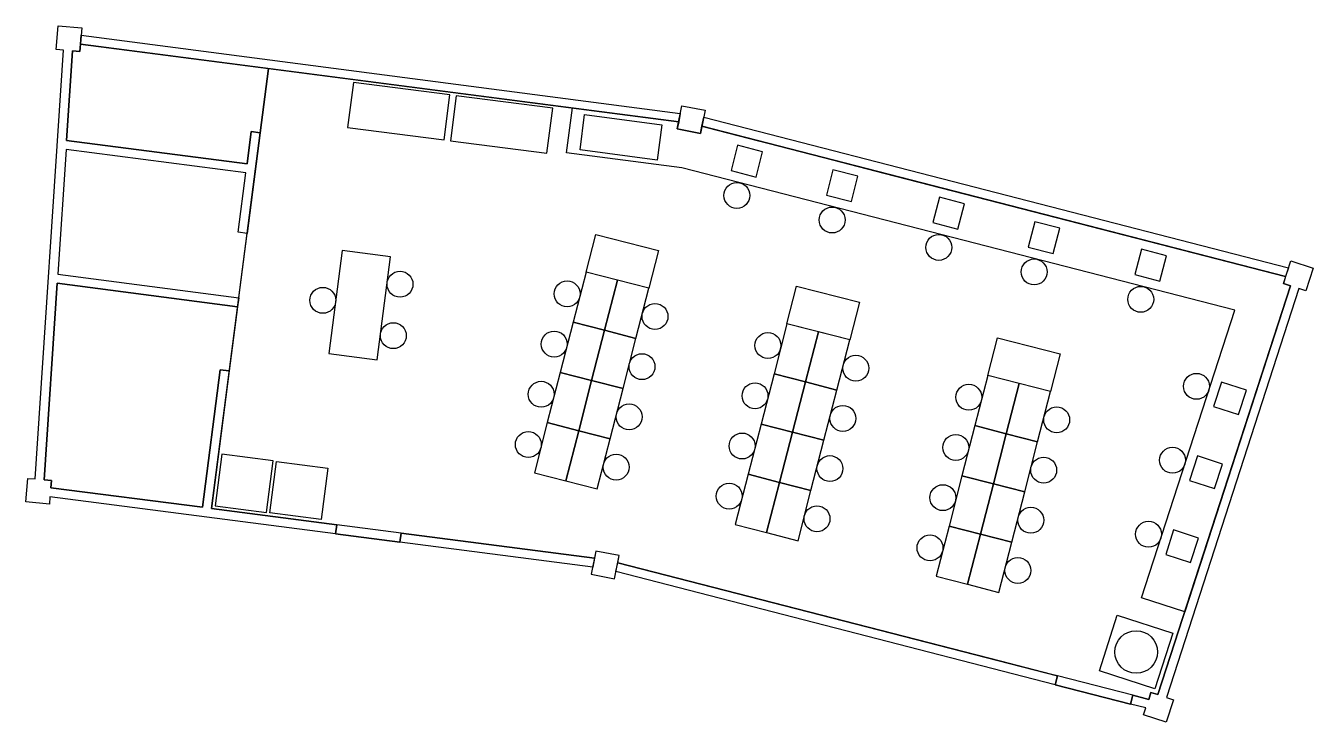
# Model space of a CAD drawing. Extents: x 25516 to 27502, y 18388 to 19463.
import ezdxf

# ---------------------------------------------------------------- set-up
doc = ezdxf.new("R2010")
doc.units = 0
doc.header["$MEASUREMENT"] = 0
for name, color, linetype in [('Chair', 142, 'CONTINUOUS'), ('Doors', 50, 'CONTINUOUS'), ('Entrance', 50, 'CONTINUOUS'), ('Furniture', 2, 'CONTINUOUS'), ('Labs', 1, 'CONTINUOUS'), ('Storage', 40, 'CONTINUOUS'), ('Toilets', 40, 'CONTINUOUS'), ('Walls', 6, 'CONTINUOUS')]:
    doc.layers.add(name, color=color, linetype=linetype)

msp = doc.modelspace()

# ---------------------------------------------------------------- linework, layer by layer
at = {"layer": 'Chair'}
for centre in [(26612.8, 19201.5), (26759.8, 19163.6), (26924.3, 19121.3), (27071.4, 19083.4), (26093, 19064.4), (25973.8, 19039.6), (26350.8, 19049.6), (27235.9, 19041.1), (26486.4, 19014.7), (26082.7, 18985.1), (26330.9, 18972.1), (26660.7, 18969.8), (26466.4, 18937.2), (26796.3, 18934.9), (26310.9, 18894.6), (26640.8, 18892.3), (27321.9, 18906.9), (26970.6, 18890), (26446.5, 18859.7), (26776.3, 18857.4), (27106.2, 18855.1), (26291, 18817.1), (26620.8, 18814.8), (26950.6, 18812.5), (26426.5, 18782.2), (26756.4, 18779.9), (27086.2, 18777.6), (27285, 18792.8), (26600.9, 18737.4), (26930.7, 18735.1), (26736.4, 18702.5), (27066.3, 18700.2), (27248, 18678.6), (26910.8, 18657.6), (27046.3, 18622.7)]:
    msp.add_circle(centre, 20, dxfattribs=at)
at = {"layer": 'Doors'}
msp.add_lwpolyline([(25844.3, 19043.6), (25857.1, 19142.8), (25843.3, 19144.6), (25843.3, 19144.6), (25855.2, 19236.5), (25577.7, 19272.5), (25564.9, 19079.9), (25844.3, 19043.6), (25844.3, 19043.6)], dxfattribs=at)
at = {"layer": 'Entrance'}
for points in [[(25995.4, 18693.3), (25993.6, 18679.4), (26092.8, 18666.5), (26094.6, 18680.4)], [(27107.6, 18460), (27104.1, 18446.5), (27220.3, 18416.5), (27223.8, 18430.1)]]:
    msp.add_lwpolyline(points, close=True, dxfattribs=at)
at = {"layer": 'Furniture'}
for points in [[(26021.2, 19375.8), (26012.2, 19306.4), (26160.9, 19287.1), (26169.9, 19356.5), (26021.2, 19375.8)], [(26179.9, 19355.2), (26170.8, 19285.8), (26319.6, 19266.5), (26328.6, 19335.9), (26179.9, 19355.2)], [(27303.8, 18559), (27237.2, 18580.6), (27380.9, 19024.4), (26527.8, 19244), (26350.1, 19267.1), (26359.1, 19336.5), (26523, 19315.3), (26520.8, 19304.1), (26556.8, 19297.2), (26558.9, 19308.3), (27459.5, 19076.4), (27456, 19065.7), (27466.8, 19062.2), (27303.8, 18559)], [(25983.4, 18957.6), (26057.7, 18948), (26078.3, 19106.7), (26004, 19116.3), (25983.4, 18957.6)], [(26360.2, 19005.8), (26408.6, 18993.4), (26428.6, 19070.8), (26380.1, 19083.3), (26360.2, 19005.8)], [(26408.6, 18993.4), (26457, 18980.9), (26477, 19058.4), (26428.6, 19070.8), (26408.6, 18993.4)], [(26340.3, 18928.4), (26388.7, 18915.9), (26408.6, 18993.4), (26360.2, 19005.8), (26340.3, 18928.4)], [(26388.7, 18915.9), (26437.1, 18903.4), (26457, 18980.9), (26408.6, 18993.4), (26388.7, 18915.9)], [(26670.1, 18926.1), (26718.5, 18913.6), (26738.5, 18991.1), (26690, 19003.5), (26670.1, 18926.1)], [(26718.5, 18913.6), (26766.9, 18901.1), (26786.9, 18978.6), (26738.5, 18991.1), (26718.5, 18913.6)], [(26320.3, 18850.9), (26368.7, 18838.4), (26388.7, 18915.9), (26340.3, 18928.4), (26320.3, 18850.9)], [(26368.7, 18838.4), (26417.2, 18826), (26437.1, 18903.4), (26388.7, 18915.9), (26368.7, 18838.4)], [(26650.1, 18848.6), (26698.6, 18836.1), (26718.5, 18913.6), (26670.1, 18926.1), (26650.1, 18848.6)], [(26698.6, 18836.1), (26747, 18823.7), (26766.9, 18901.1), (26718.5, 18913.6), (26698.6, 18836.1)], [(26980, 18846.3), (27028.4, 18833.8), (27048.4, 18911.3), (26999.9, 18923.8), (26980, 18846.3)], [(27028.4, 18833.8), (27076.8, 18821.4), (27096.8, 18898.8), (27048.4, 18911.3), (27028.4, 18833.8)], [(26300.4, 18773.4), (26348.8, 18760.9), (26368.7, 18838.4), (26320.3, 18850.9), (26300.4, 18773.4)], [(26348.8, 18760.9), (26397.2, 18748.5), (26417.2, 18826), (26368.7, 18838.4), (26348.8, 18760.9)], [(26630.2, 18771.1), (26678.6, 18758.7), (26698.6, 18836.1), (26650.1, 18848.6), (26630.2, 18771.1)], [(26678.6, 18758.7), (26727, 18746.2), (26747, 18823.7), (26698.6, 18836.1), (26678.6, 18758.7)], [(26960, 18768.8), (27008.5, 18756.4), (27028.4, 18833.8), (26980, 18846.3), (26960, 18768.8)], [(27008.5, 18756.4), (27056.9, 18743.9), (27076.8, 18821.4), (27028.4, 18833.8), (27008.5, 18756.4)], [(25807.7, 18722.7), (25887, 18712.4), (25897.3, 18791.7), (25818, 18802), (25807.7, 18722.7)], [(25892, 18711.7), (25902.2, 18791.1), (25981.6, 18780.8), (25971.3, 18701.4), (25892, 18711.7)], [(26610.3, 18693.6), (26658.7, 18681.2), (26678.6, 18758.7), (26630.2, 18771.1), (26610.3, 18693.6)], [(26658.7, 18681.2), (26707.1, 18668.7), (26727, 18746.2), (26678.6, 18758.7), (26658.7, 18681.2)], [(26940.1, 18691.3), (26988.5, 18678.9), (27008.5, 18756.4), (26960, 18768.8), (26940.1, 18691.3)], [(26988.5, 18678.9), (27036.9, 18666.4), (27056.9, 18743.9), (27008.5, 18756.4), (26988.5, 18678.9)], [(26920.2, 18613.9), (26968.6, 18601.4), (26988.5, 18678.9), (26940.1, 18691.3), (26920.2, 18613.9)], [(26968.6, 18601.4), (27017, 18588.9), (27036.9, 18666.4), (26988.5, 18678.9), (26968.6, 18601.4)]]:
    msp.add_lwpolyline(points, dxfattribs=at)
at = {"layer": 'Labs'}
for points in [[(25995.4, 18693.3), (25802.1, 18718.4), (25890.2, 19397.4), (26523, 19315.3), (26520.8, 19304.1), (26556.8, 19297.2), (26558.9, 19308.3), (26566.6, 19306.3), (26646, 19285.8), (26663.5, 19281.4), (26742.9, 19260.9), (26760.3, 19256.4), (26839.7, 19236), (27459.5, 19076.4), (27456, 19065.7), (27466.8, 19062.2), (27262.4, 18431.1), (27251.6, 18434.6), (27248.2, 18423.8), (27223.8, 18430.1), (27220.3, 18416.5), (27104.1, 18446.5), (27107.6, 18460), (27098.9, 18462.2), (27019.5, 18482.7), (26428.9, 18634.7), (26431, 18645.8), (26395.1, 18652.7), (26393, 18641.7), (26094.6, 18680.4), (26092.8, 18666.5), (25993.6, 18679.4), (25995.4, 18693.3), (25802.1, 18718.4), (25890.2, 19397.4)], [(25890.2, 19397.4), (26523, 19315.3), (26520.8, 19304.1), (26556.8, 19297.2), (26558.9, 19308.3), (27459.5, 19076.4), (27456, 19065.7), (27466.8, 19062.2), (27262.4, 18431.1), (27251.6, 18434.6), (27248.2, 18423.8), (27223.8, 18430.1)]]:
    msp.add_lwpolyline(points, dxfattribs=at)
at = {"layer": 'Storage'}
for points in [[(25877.3, 19298.2), (25863.4, 19300), (25857, 19250.4), (25578.6, 19286.5), (25587.7, 19424.7), (25599, 19423.8), (25600, 19435), (25890.2, 19397.4), (25877.3, 19298.2)], [(25788.2, 18720.2), (25554.1, 18750.5), (25555.1, 18761.8), (25543.9, 18762.7), (25564, 19065.9), (25842.5, 19029.7), (25829.6, 18930.6), (25815.7, 18932.4), (25788.2, 18720.2)]]:
    msp.add_lwpolyline(points, dxfattribs=at)
at = {"layer": 'Toilets'}
for points in [[(26370.9, 19271.9), (26377.9, 19326.4), (26497.1, 19310.5), (26489.8, 19256)], [(26380.1, 19083.3), (26395.1, 19141.4), (26491.9, 19116.5), (26477, 19058.4)], [(26690, 19003.5), (26705, 19061.6), (26801.8, 19036.7), (26786.9, 18978.6)], [(26999.9, 18923.8), (27014.9, 18981.9), (27111.7, 18956.9), (27096.8, 18898.8)], [(27172.1, 18467.9), (27199.8, 18553.5), (27285.5, 18525.8), (27257.7, 18440.2)]]:
    msp.add_lwpolyline(points, close=True, dxfattribs=at)
for points in [[(26642.4, 19229.8), (26652.4, 19268.9), (26613.9, 19278.8), (26603.8, 19239.7), (26642.4, 19229.8)], [(26789.4, 19192), (26799.5, 19231), (26760.9, 19241), (26750.9, 19201.9), (26789.4, 19192)], [(26953.9, 19149.6), (26964, 19188.7), (26925.4, 19198.6), (26915.3, 19159.6), (26953.9, 19149.6)], [(27101, 19111.8), (27111, 19150.8), (27072.4, 19160.8), (27062.4, 19121.7), (27101, 19111.8)], [(27265.5, 19069.4), (27275.5, 19108.5), (27236.9, 19118.4), (27226.9, 19079.4), (27265.5, 19069.4)], [(27348.4, 18875.6), (27386.8, 18863.2), (27399, 18901.1), (27360.6, 18913.5), (27348.4, 18875.6)], [(27311.4, 18761.5), (27349.8, 18749.1), (27362.1, 18787), (27323.7, 18799.4), (27311.4, 18761.5)], [(27274.4, 18647.3), (27312.8, 18634.9), (27325.1, 18672.8), (27286.7, 18685.3), (27274.4, 18647.3)]]:
    msp.add_lwpolyline(points, dxfattribs=at)
msp.add_circle((27228.8, 18496.9), 32.9, dxfattribs=at)
at = {"layer": 'Walls'}
for points in [[(25515.5, 18728.5), (25518.7, 18764.9), (25529.9, 18763.9), (25573.8, 19425.9), (25562.6, 19426.9), (25565.7, 19463.3), (25602.1, 19460.2), (25599, 19423.8), (25587.7, 19424.7), (25578.6, 19286.5), (25857, 19250.4), (25863.4, 19300), (25877.3, 19298.2), (25857.1, 19142.8), (25843.3, 19144.6), (25855.2, 19236.5), (25577.7, 19272.5), (25564.9, 19079.9), (25844.3, 19043.6), (25842.5, 19029.7), (25564, 19065.9), (25543.9, 18762.7), (25555.1, 18761.8), (25554.1, 18750.5), (25788.2, 18720.2), (25815.7, 18932.4), (25829.6, 18930.6), (25802.1, 18718.4), (25995.4, 18693.3), (25993.6, 18679.4), (25552.9, 18736.6), (25552, 18725.3), (25515.5, 18728.5)], [(26556.8, 19297.2), (26520.8, 19304.1), (26527.8, 19340), (26563.7, 19333.1), (26556.8, 19297.2)], [(27480.1, 19057.9), (27275.7, 18426.8), (27286.4, 18423.3), (27275.2, 18388.5), (27240.4, 18399.8), (27243.9, 18410.5), (27220.3, 18416.5), (27223.8, 18430.1), (27248.2, 18423.8), (27251.6, 18434.6), (27262.4, 18431.1), (27466.8, 19062.2), (27456, 19065.7), (27467.3, 19100.5), (27502.1, 19089.2), (27490.8, 19054.4), (27480.1, 19057.9)], [(26092.8, 18666.5), (26094.6, 18680.4), (26393, 18641.7), (26390.3, 18627.9), (26092.8, 18666.5)], [(26388.2, 18616.8), (26424.1, 18609.9), (26431, 18645.8), (26395.1, 18652.7), (26388.2, 18616.8)]]:
    msp.add_lwpolyline(points, dxfattribs=at)
for points in [[(26523, 19315.3), (25600, 19435), (25601.2, 19449), (26525.5, 19328.1)], [(27459.5, 19076.4), (26558.9, 19308.3), (26561.6, 19322), (27463.8, 19089.8)], [(27107.6, 18460), (27104.1, 18446.5), (26426.2, 18621), (26428.9, 18634.7)]]:
    msp.add_lwpolyline(points, close=True, dxfattribs=at)

doc.saveas('drawing.dxf')
